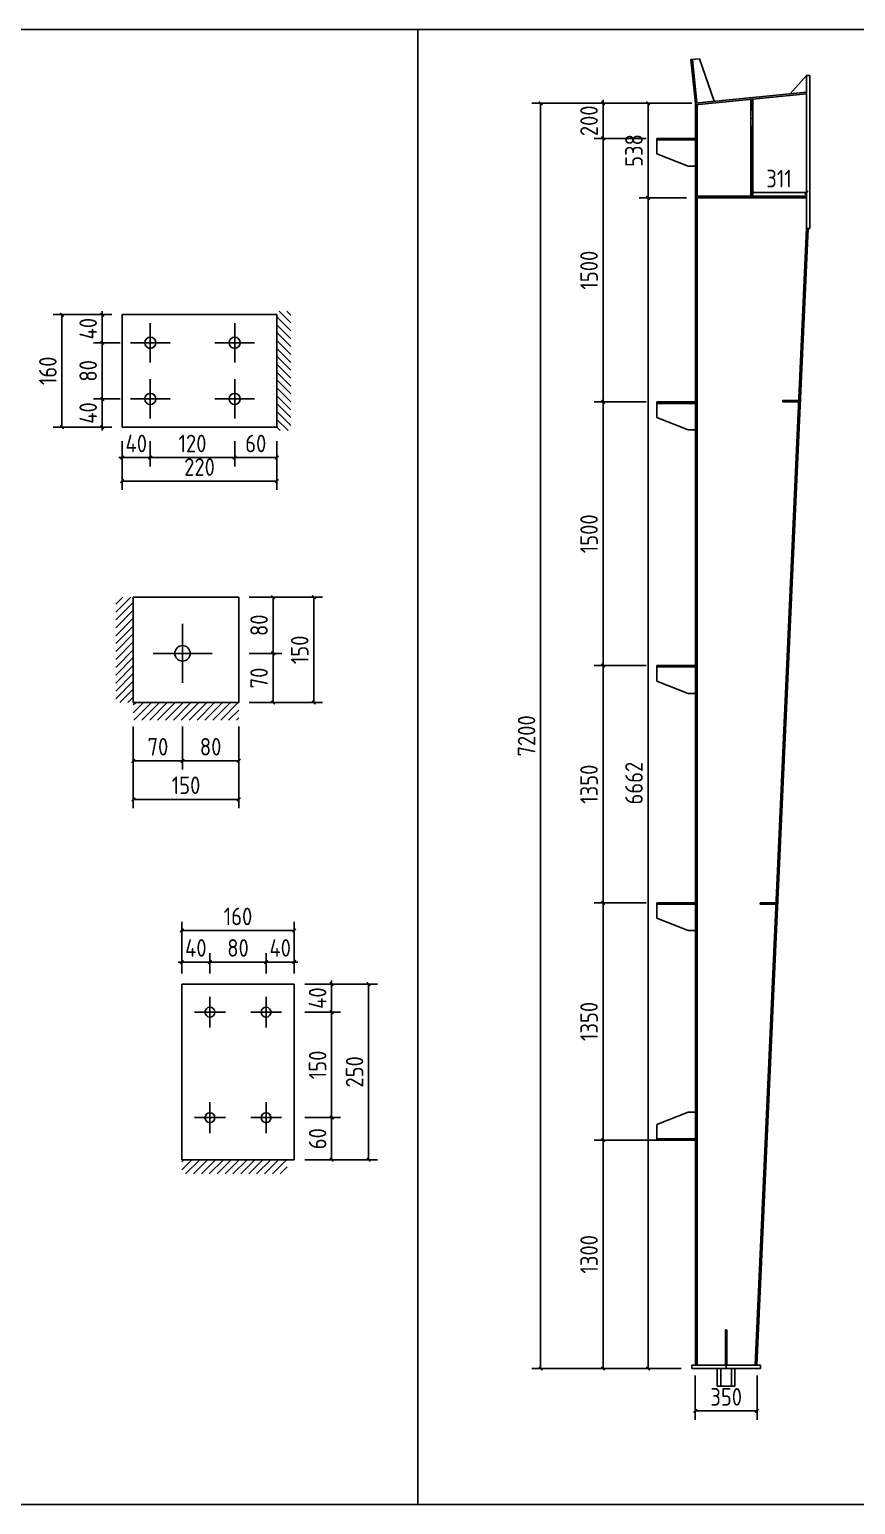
# Model space of a CAD drawing. Extents: x 810015 to 1451442, y -271755 to 145013.
# Drawn here: x 930453 to 953957, y 21887 to 63852 of the extents above; entities that cross this region are included whole.
import ezdxf

# ---------------------------------------------------------------- set-up
doc = ezdxf.new("R2010")
doc.units = 0
doc.header["$LTSCALE"] = 1000
doc.header["$MEASUREMENT"] = 0
doc.linetypes.add('DOTE', pattern=[2.42, 2, -0.2, 0.02, -0.2])
doc.styles.get("Standard").update_dxf_attribs({"font": 'gbenor.shx', "bigfont": 'gbcbig.shx'})
doc.dimstyles.get("Standard").update_dxf_attribs({"dimscale": 100, "dimtxt": 2.5, "dimasz": 1, "dimexe": 2.5, "dimexo": 3, "dimgap": 1.5, "dimtad": 1, "dimdec": 0, "dimzin": 0, "dimdsep": 46, "dimtxsty": 'Standard', "dimblk": 'ARCHTICK', "dimcen": 0.09, "dimadec": 0, "dimazin": 0, "dimtfac": 1, "dimtdec": 0, "dimtix": 1, "dimtmove": 2, "dimatfit": 3, "dimfxl": 1, "dimtolj": 1, "dimtzin": 0, "dimarcsym": 0})

# ---------------------------------------------------------------- blocks, each defined once
blk = doc.blocks.new('_ArchTick')
at = {"color": 0, "linetype": 'ByBlock', "const_width": 0.4}
blk.add_lwpolyline([(-0.5, -0.5), (0.5, 0.5)], dxfattribs=at)
blk = doc.blocks.new('*D300')
at = {"color": 0, "lineweight": -2}
for p, q in [((933407, 44026), (933407, 42794)), ((934807, 44026), (934807, 42794)), ((933407, 43044), (934807, 43044))]:
    blk.add_line(p, q, dxfattribs=at)
at = {"layer": 'Defpoints', "color": 0}
for p in [(933407, 44326), (934807, 44326), (934807, 43044)]:
    blk.add_point(p, dxfattribs=at)
at = {"color": 0, "lineweight": -2, "xscale": 100, "yscale": 100, "zscale": 100, "rotation": 180}
blk.add_blockref('_ArchTick', (933407, 43044), dxfattribs=at)
at = {"color": 0, "lineweight": -2, "xscale": 100, "yscale": 100, "zscale": 100}
blk.add_blockref('_ArchTick', (934807, 43044), dxfattribs=at)
at = {"color": 0, "insert": (934107, 43444), "char_height": 500, "attachment_point": 5}
blk.add_mtext('\\A1;70', dxfattribs=at)
blk = doc.blocks.new('*D301')
at = {"color": 0, "lineweight": -2}
for p, q in [((934807, 44026), (934807, 42794)), ((936407, 44026), (936407, 42794)), ((934807, 43044), (936407, 43044))]:
    blk.add_line(p, q, dxfattribs=at)
at = {"layer": 'Defpoints', "color": 0}
for p in [(934807, 44326), (936407, 44326), (936407, 43044)]:
    blk.add_point(p, dxfattribs=at)
at = {"color": 0, "lineweight": -2, "xscale": 100, "yscale": 100, "zscale": 100, "rotation": 180}
blk.add_blockref('_ArchTick', (934807, 43044), dxfattribs=at)
at = {"color": 0, "lineweight": -2, "xscale": 100, "yscale": 100, "zscale": 100}
blk.add_blockref('_ArchTick', (936407, 43044), dxfattribs=at)
at = {"color": 0, "insert": (935607, 43444), "char_height": 500, "attachment_point": 5}
blk.add_mtext('\\A1;80', dxfattribs=at)
blk = doc.blocks.new('*D302')
at = {"color": 0, "lineweight": -2}
for p, q in [((936707, 46102), (937635, 46102)), ((937385, 44702), (937385, 46102)), ((936707, 44702), (937635, 44702))]:
    blk.add_line(p, q, dxfattribs=at)
at = {"layer": 'Defpoints', "color": 0}
for p in [(936407, 46102), (937385, 46102), (936407, 44702)]:
    blk.add_point(p, dxfattribs=at)
at = {"color": 0, "lineweight": -2, "xscale": 100, "yscale": 100, "zscale": 100}
for p, rotation in [((937385, 46102), 90), ((937385, 44702), 270)]:
    blk.add_blockref('_ArchTick', p, dxfattribs=dict(at, rotation=rotation))
at = {"color": 0, "insert": (936985, 45402), "char_height": 500, "attachment_point": 5, "rotation": 90}
blk.add_mtext('\\A1;70', dxfattribs=at)
blk = doc.blocks.new('*D1035')
at = {"color": 0, "lineweight": -2}
for p, q in [((936707, 47702), (937635, 47702)), ((937385, 46102), (937385, 47702)), ((936707, 46102), (937635, 46102))]:
    blk.add_line(p, q, dxfattribs=at)
at = {"layer": 'Defpoints', "color": 0}
for p in [(936407, 47702), (937385, 47702), (936407, 46102)]:
    blk.add_point(p, dxfattribs=at)
at = {"color": 0, "lineweight": -2, "xscale": 100, "yscale": 100, "zscale": 100}
for p, rotation in [((937385, 47702), 90), ((937385, 46102), 270)]:
    blk.add_blockref('_ArchTick', p, dxfattribs=dict(at, rotation=rotation))
at = {"color": 0, "insert": (936985, 46902), "char_height": 500, "attachment_point": 5, "rotation": 90}
blk.add_mtext('\\A1;80', dxfattribs=at)
blk = doc.blocks.new('*D303')
at = {"color": 0, "lineweight": -2}
for p, q in [((933407, 44026), (933407, 41698)), ((936407, 44026), (936407, 41698)), ((933407, 41948), (936407, 41948))]:
    blk.add_line(p, q, dxfattribs=at)
at = {"layer": 'Defpoints', "color": 0}
for p in [(933407, 44326), (936407, 44326), (936407, 41948)]:
    blk.add_point(p, dxfattribs=at)
at = {"color": 0, "lineweight": -2, "xscale": 100, "yscale": 100, "zscale": 100, "rotation": 180}
blk.add_blockref('_ArchTick', (933407, 41948), dxfattribs=at)
at = {"color": 0, "lineweight": -2, "xscale": 100, "yscale": 100, "zscale": 100}
blk.add_blockref('_ArchTick', (936407, 41948), dxfattribs=at)
at = {"color": 0, "insert": (934907, 42348), "char_height": 500, "attachment_point": 5}
blk.add_mtext('\\A1;150', dxfattribs=at)
blk = doc.blocks.new('*D304')
at = {"color": 0, "lineweight": -2}
for p, q in [((936707, 47702), (938793, 47702)), ((938543, 44702), (938543, 47702)), ((936707, 44702), (938793, 44702))]:
    blk.add_line(p, q, dxfattribs=at)
at = {"layer": 'Defpoints', "color": 0}
for p in [(936407, 47702), (938543, 47702), (936407, 44702)]:
    blk.add_point(p, dxfattribs=at)
at = {"color": 0, "lineweight": -2, "xscale": 100, "yscale": 100, "zscale": 100}
for p, rotation in [((938543, 47702), 90), ((938543, 44702), 270)]:
    blk.add_blockref('_ArchTick', p, dxfattribs=dict(at, rotation=rotation))
at = {"color": 0, "insert": (938143, 46202), "char_height": 500, "attachment_point": 5, "rotation": 90}
blk.add_mtext('\\A1;150', dxfattribs=at)
blk = doc.blocks.new('*D1042')
at = {"color": 0, "lineweight": -2}
for p, q in [((949399, 25554), (949399, 24298)), ((951154, 25554), (951154, 24298)), ((949399, 24548), (951154, 24548))]:
    blk.add_line(p, q, dxfattribs=at)
at = {"layer": 'Defpoints', "color": 0}
for p in [(949399, 25854), (951154, 25854), (951154, 24548)]:
    blk.add_point(p, dxfattribs=at)
at = {"color": 0, "lineweight": -2, "xscale": 100, "yscale": 100, "zscale": 100, "rotation": 180}
blk.add_blockref('_ArchTick', (949399, 24548), dxfattribs=at)
at = {"color": 0, "lineweight": -2, "xscale": 100, "yscale": 100, "zscale": 100}
blk.add_blockref('_ArchTick', (951154, 24548), dxfattribs=at)
at = {"color": 0, "insert": (950277, 24948), "char_height": 500, "attachment_point": 5}
blk.add_mtext('\\A1;350', dxfattribs=at)
blk = doc.blocks.new('*D1043')
at = {"color": 0, "lineweight": -2}
for p, q in [((948569, 61754), (944747, 61754)), ((944997, 25754), (944997, 61754)), ((948999, 25754), (944747, 25754))]:
    blk.add_line(p, q, dxfattribs=at)
at = {"layer": 'Defpoints', "color": 0}
for p in [(944997, 61754), (948869, 61754), (949299, 25754)]:
    blk.add_point(p, dxfattribs=at)
at = {"color": 0, "lineweight": -2, "xscale": 100, "yscale": 100, "zscale": 100}
for p, rotation in [((944997, 61754), 90), ((944997, 25754), 270)]:
    blk.add_blockref('_ArchTick', p, dxfattribs=dict(at, rotation=rotation))
at = {"color": 0, "insert": (944597, 43754), "char_height": 500, "attachment_point": 5, "rotation": 90}
blk.add_mtext('\\A1;7200', dxfattribs=at)
blk = doc.blocks.new('*D1044')
at = {"color": 0, "lineweight": -2}
for p, q in [((948975, 32254), (946525, 32254)), ((946775, 25754), (946775, 32254)), ((948999, 25754), (946525, 25754))]:
    blk.add_line(p, q, dxfattribs=at)
at = {"layer": 'Defpoints', "color": 0}
for p in [(946775, 32254), (949275, 32254), (949299, 25754)]:
    blk.add_point(p, dxfattribs=at)
at = {"color": 0, "lineweight": -2, "xscale": 100, "yscale": 100, "zscale": 100}
for p, rotation in [((946775, 32254), 90), ((946775, 25754), 270)]:
    blk.add_blockref('_ArchTick', p, dxfattribs=dict(at, rotation=rotation))
at = {"color": 0, "insert": (946375, 29004), "char_height": 500, "attachment_point": 5, "rotation": 90}
blk.add_mtext('\\A1;1300', dxfattribs=at)
blk = doc.blocks.new('*D1045')
at = {"color": 0, "lineweight": -2}
for p, q in [((947999, 39004), (946525, 39004)), ((946775, 32254), (946775, 39004)), ((948975, 32254), (946525, 32254))]:
    blk.add_line(p, q, dxfattribs=at)
at = {"layer": 'Defpoints', "color": 0}
for p in [(946775, 39004), (948299, 39004), (949275, 32254)]:
    blk.add_point(p, dxfattribs=at)
at = {"color": 0, "lineweight": -2, "xscale": 100, "yscale": 100, "zscale": 100}
for p, rotation in [((946775, 39004), 90), ((946775, 32254), 270)]:
    blk.add_blockref('_ArchTick', p, dxfattribs=dict(at, rotation=rotation))
at = {"color": 0, "insert": (946375, 35629), "char_height": 500, "attachment_point": 5, "rotation": 90}
blk.add_mtext('\\A1;1350', dxfattribs=at)
blk = doc.blocks.new('*D1046')
at = {"color": 0, "lineweight": -2}
for p, q in [((947999, 45754), (946525, 45754)), ((946775, 39004), (946775, 45754)), ((947999, 39004), (946525, 39004))]:
    blk.add_line(p, q, dxfattribs=at)
at = {"layer": 'Defpoints', "color": 0}
for p in [(946775, 45754), (948299, 45754), (948299, 39004)]:
    blk.add_point(p, dxfattribs=at)
at = {"color": 0, "lineweight": -2, "xscale": 100, "yscale": 100, "zscale": 100}
for p, rotation in [((946775, 45754), 90), ((946775, 39004), 270)]:
    blk.add_blockref('_ArchTick', p, dxfattribs=dict(at, rotation=rotation))
at = {"color": 0, "insert": (946375, 42379), "char_height": 500, "attachment_point": 5, "rotation": 90}
blk.add_mtext('\\A1;1350', dxfattribs=at)
blk = doc.blocks.new('*D1047')
at = {"color": 0, "lineweight": -2}
for p, q in [((947999, 53254), (946525, 53254)), ((946775, 45754), (946775, 53254)), ((947999, 45754), (946525, 45754))]:
    blk.add_line(p, q, dxfattribs=at)
at = {"layer": 'Defpoints', "color": 0}
for p in [(946775, 53254), (948299, 53254), (948299, 45754)]:
    blk.add_point(p, dxfattribs=at)
at = {"color": 0, "lineweight": -2, "xscale": 100, "yscale": 100, "zscale": 100}
for p, rotation in [((946775, 53254), 90), ((946775, 45754), 270)]:
    blk.add_blockref('_ArchTick', p, dxfattribs=dict(at, rotation=rotation))
at = {"color": 0, "insert": (946375, 49504), "char_height": 500, "attachment_point": 5, "rotation": 90}
blk.add_mtext('\\A1;1500', dxfattribs=at)
blk = doc.blocks.new('*D1048')
at = {"color": 0, "lineweight": -2}
for p, q in [((947999, 60754), (946525, 60754)), ((946775, 53254), (946775, 60754)), ((947999, 53254), (946525, 53254))]:
    blk.add_line(p, q, dxfattribs=at)
at = {"layer": 'Defpoints', "color": 0}
for p in [(946775, 60754), (948299, 60754), (948299, 53254)]:
    blk.add_point(p, dxfattribs=at)
at = {"color": 0, "lineweight": -2, "xscale": 100, "yscale": 100, "zscale": 100}
for p, rotation in [((946775, 60754), 90), ((946775, 53254), 270)]:
    blk.add_blockref('_ArchTick', p, dxfattribs=dict(at, rotation=rotation))
at = {"color": 0, "insert": (946375, 57004), "char_height": 500, "attachment_point": 5, "rotation": 90}
blk.add_mtext('\\A1;1500', dxfattribs=at)
blk = doc.blocks.new('*D1049')
at = {"color": 0, "lineweight": -2}
for p, q in [((948480, 61754), (946525, 61754)), ((946775, 61754), (946775, 61854)), ((946775, 60754), (946775, 61754)), ((947999, 60754), (946525, 60754)), ((946775, 60754), (946775, 60654))]:
    blk.add_line(p, q, dxfattribs=at)
at = {"layer": 'Defpoints', "color": 0}
for p in [(946775, 61754), (948780, 61754), (948299, 60754)]:
    blk.add_point(p, dxfattribs=at)
at = {"color": 0, "lineweight": -2, "xscale": 100, "yscale": 100, "zscale": 100}
for p, rotation in [((946775, 61754), 270), ((946775, 60754), 90)]:
    blk.add_blockref('_ArchTick', p, dxfattribs=dict(at, rotation=rotation))
at = {"color": 0, "insert": (946375, 61254), "char_height": 500, "attachment_point": 5, "rotation": 90}
blk.add_mtext('\\A1;200', dxfattribs=at)
blk = doc.blocks.new('*D1050')
at = {"color": 0, "lineweight": -2}
for p, q in [((949099, 61754), (947803, 61754)), ((948053, 61754), (948053, 59063)), ((949149, 59063), (947803, 59063))]:
    blk.add_line(p, q, dxfattribs=at)
at = {"layer": 'Defpoints', "color": 0}
for p in [(949399, 61754), (948053, 59063), (949449, 59063)]:
    blk.add_point(p, dxfattribs=at)
at = {"color": 0, "lineweight": -2, "xscale": 100, "yscale": 100, "zscale": 100}
for p, rotation in [((948053, 61754), 90), ((948053, 59063), 270)]:
    blk.add_blockref('_ArchTick', p, dxfattribs=dict(at, rotation=rotation))
at = {"color": 0, "insert": (947653, 60409), "char_height": 500, "attachment_point": 5, "rotation": 90}
blk.add_mtext('\\A1;538', dxfattribs=at)
blk = doc.blocks.new('*D1051')
at = {"color": 0, "lineweight": -2}
for p, q in [((949149, 59063), (947803, 59063)), ((948053, 59063), (948053, 25754)), ((948999, 25754), (947803, 25754))]:
    blk.add_line(p, q, dxfattribs=at)
at = {"layer": 'Defpoints', "color": 0}
for p in [(949449, 59063), (948053, 25754), (949299, 25754)]:
    blk.add_point(p, dxfattribs=at)
at = {"color": 0, "lineweight": -2, "xscale": 100, "yscale": 100, "zscale": 100}
for p, rotation in [((948053, 59063), 90), ((948053, 25754), 270)]:
    blk.add_blockref('_ArchTick', p, dxfattribs=dict(at, rotation=rotation))
at = {"color": 0, "insert": (947653, 42409), "char_height": 500, "attachment_point": 5, "rotation": 90}
blk.add_mtext('\\A1;6662', dxfattribs=at)
blk = doc.blocks.new('*D1085')
at = {"color": 0, "lineweight": -2}
for p, q in [((951005, 59469), (951005, 59460)), ((951005, 59210), (952560, 59210)), ((952560, 59469), (952560, 59460))]:
    blk.add_line(p, q, dxfattribs=at)
at = {"layer": 'Defpoints', "color": 0}
for p in [(952560, 59210), (951005, 59169), (952560, 59169)]:
    blk.add_point(p, dxfattribs=at)
at = {"color": 0, "lineweight": -2, "xscale": 100, "yscale": 100, "zscale": 100, "rotation": 180}
blk.add_blockref('_ArchTick', (951005, 59210), dxfattribs=at)
at = {"color": 0, "lineweight": -2, "xscale": 100, "yscale": 100, "zscale": 100}
blk.add_blockref('_ArchTick', (952560, 59210), dxfattribs=at)
at = {"color": 0, "insert": (951782, 59610), "char_height": 500, "attachment_point": 5}
blk.add_mtext('\\A1;311', dxfattribs=at)
blk = doc.blocks.new('*D320')
at = {"color": 0, "lineweight": -2}
for p, q in [((933091, 52140), (933091, 51423)), ((933891, 52140), (933891, 51423)), ((933091, 51673), (932991, 51673)), ((933091, 51673), (933891, 51673)), ((933891, 51673), (933991, 51673))]:
    blk.add_line(p, q, dxfattribs=at)
at = {"layer": 'Defpoints', "color": 0}
for p in [(933091, 52440), (933891, 52440), (933891, 51673)]:
    blk.add_point(p, dxfattribs=at)
at = {"color": 0, "lineweight": -2, "xscale": 100, "yscale": 100, "zscale": 100}
blk.add_blockref('_ArchTick', (933091, 51673), dxfattribs=at)
at = {"color": 0, "lineweight": -2, "xscale": 100, "yscale": 100, "zscale": 100, "rotation": 180}
blk.add_blockref('_ArchTick', (933891, 51673), dxfattribs=at)
at = {"color": 0, "insert": (933491, 52073), "char_height": 500, "attachment_point": 5}
blk.add_mtext('\\A1;40', dxfattribs=at)
blk = doc.blocks.new('*D321')
at = {"color": 0, "lineweight": -2}
for p, q in [((933891, 52140), (933891, 51423)), ((936291, 52140), (936291, 51423)), ((933891, 51673), (936291, 51673))]:
    blk.add_line(p, q, dxfattribs=at)
at = {"layer": 'Defpoints', "color": 0}
for p in [(933891, 52440), (936291, 52440), (936291, 51673)]:
    blk.add_point(p, dxfattribs=at)
at = {"color": 0, "lineweight": -2, "xscale": 100, "yscale": 100, "zscale": 100, "rotation": 180}
blk.add_blockref('_ArchTick', (933891, 51673), dxfattribs=at)
at = {"color": 0, "lineweight": -2, "xscale": 100, "yscale": 100, "zscale": 100}
blk.add_blockref('_ArchTick', (936291, 51673), dxfattribs=at)
at = {"color": 0, "insert": (935091, 52073), "char_height": 500, "attachment_point": 5}
blk.add_mtext('\\A1;120', dxfattribs=at)
blk = doc.blocks.new('*D322')
at = {"color": 0, "lineweight": -2}
for p, q in [((936291, 52140), (936291, 51423)), ((937491, 52140), (937491, 51423)), ((936291, 51673), (937491, 51673))]:
    blk.add_line(p, q, dxfattribs=at)
at = {"layer": 'Defpoints', "color": 0}
for p in [(936291, 52440), (937491, 52440), (937491, 51673)]:
    blk.add_point(p, dxfattribs=at)
at = {"color": 0, "lineweight": -2, "xscale": 100, "yscale": 100, "zscale": 100, "rotation": 180}
blk.add_blockref('_ArchTick', (936291, 51673), dxfattribs=at)
at = {"color": 0, "lineweight": -2, "xscale": 100, "yscale": 100, "zscale": 100}
blk.add_blockref('_ArchTick', (937491, 51673), dxfattribs=at)
at = {"color": 0, "insert": (936891, 52073), "char_height": 500, "attachment_point": 5}
blk.add_mtext('\\A1;60', dxfattribs=at)
blk = doc.blocks.new('*D323')
at = {"color": 0, "lineweight": -2}
for p, q in [((933091, 52140), (933091, 50753)), ((937491, 52140), (937491, 50753)), ((933091, 51003), (937491, 51003))]:
    blk.add_line(p, q, dxfattribs=at)
at = {"layer": 'Defpoints', "color": 0}
for p in [(933091, 52440), (937491, 52440), (937491, 51003)]:
    blk.add_point(p, dxfattribs=at)
at = {"color": 0, "lineweight": -2, "xscale": 100, "yscale": 100, "zscale": 100, "rotation": 180}
blk.add_blockref('_ArchTick', (933091, 51003), dxfattribs=at)
at = {"color": 0, "lineweight": -2, "xscale": 100, "yscale": 100, "zscale": 100}
blk.add_blockref('_ArchTick', (937491, 51003), dxfattribs=at)
at = {"color": 0, "insert": (935291, 51403), "char_height": 500, "attachment_point": 5}
blk.add_mtext('\\A1;220', dxfattribs=at)
blk = doc.blocks.new('*D1093')
at = {"color": 0, "lineweight": -2}
for p, q in [((933031, 53340), (932273, 53340)), ((932523, 53340), (932523, 53440)), ((932523, 52540), (932523, 53340)), ((932791, 52540), (932273, 52540)), ((932523, 52540), (932523, 52440))]:
    blk.add_line(p, q, dxfattribs=at)
at = {"layer": 'Defpoints', "color": 0}
for p in [(932523, 53340), (933331, 53340), (933091, 52540)]:
    blk.add_point(p, dxfattribs=at)
at = {"color": 0, "lineweight": -2, "xscale": 100, "yscale": 100, "zscale": 100}
for p, rotation in [((932523, 53340), 270), ((932523, 52540), 90)]:
    blk.add_blockref('_ArchTick', p, dxfattribs=dict(at, rotation=rotation))
at = {"color": 0, "insert": (932123, 52940), "char_height": 500, "attachment_point": 5, "rotation": 90}
blk.add_mtext('\\A1;40', dxfattribs=at)
blk = doc.blocks.new('*D1094')
at = {"color": 0, "lineweight": -2}
for p, q in [((933031, 54940), (932273, 54940)), ((932523, 53340), (932523, 54940)), ((933031, 53340), (932273, 53340))]:
    blk.add_line(p, q, dxfattribs=at)
at = {"layer": 'Defpoints', "color": 0}
for p in [(932523, 54940), (933331, 54940), (933331, 53340)]:
    blk.add_point(p, dxfattribs=at)
at = {"color": 0, "lineweight": -2, "xscale": 100, "yscale": 100, "zscale": 100}
for p, rotation in [((932523, 54940), 90), ((932523, 53340), 270)]:
    blk.add_blockref('_ArchTick', p, dxfattribs=dict(at, rotation=rotation))
at = {"color": 0, "insert": (932123, 54140), "char_height": 500, "attachment_point": 5, "rotation": 90}
blk.add_mtext('\\A1;80', dxfattribs=at)
blk = doc.blocks.new('*D1095')
at = {"color": 0, "lineweight": -2}
for p, q in [((932523, 55740), (932523, 55840)), ((932791, 55740), (932273, 55740)), ((932523, 54940), (932523, 55740)), ((933031, 54940), (932273, 54940)), ((932523, 54940), (932523, 54840))]:
    blk.add_line(p, q, dxfattribs=at)
at = {"layer": 'Defpoints', "color": 0}
for p in [(932523, 55740), (933091, 55740), (933331, 54940)]:
    blk.add_point(p, dxfattribs=at)
at = {"color": 0, "lineweight": -2, "xscale": 100, "yscale": 100, "zscale": 100}
for p, rotation in [((932523, 55740), 270), ((932523, 54940), 90)]:
    blk.add_blockref('_ArchTick', p, dxfattribs=dict(at, rotation=rotation))
at = {"color": 0, "insert": (932123, 55340), "char_height": 500, "attachment_point": 5, "rotation": 90}
blk.add_mtext('\\A1;40', dxfattribs=at)
blk = doc.blocks.new('*D324')
at = {"color": 0, "lineweight": -2}
for p, q in [((932791, 55740), (931125, 55740)), ((931375, 52540), (931375, 55740)), ((932791, 52540), (931125, 52540))]:
    blk.add_line(p, q, dxfattribs=at)
at = {"layer": 'Defpoints', "color": 0}
for p in [(931375, 55740), (933091, 55740), (933091, 52540)]:
    blk.add_point(p, dxfattribs=at)
at = {"color": 0, "lineweight": -2, "xscale": 100, "yscale": 100, "zscale": 100}
for p, rotation in [((931375, 55740), 90), ((931375, 52540), 270)]:
    blk.add_blockref('_ArchTick', p, dxfattribs=dict(at, rotation=rotation))
at = {"color": 0, "insert": (930975, 54140), "char_height": 500, "attachment_point": 5, "rotation": 90}
blk.add_mtext('\\A1;160', dxfattribs=at)
blk = doc.blocks.new('*D1102')
at = {"color": 0, "lineweight": -2}
for p, q in [((938286, 32894), (939301, 32894)), ((939051, 31694), (939051, 32894)), ((938286, 31694), (939301, 31694))]:
    blk.add_line(p, q, dxfattribs=at)
at = {"layer": 'Defpoints', "color": 0}
for p in [(937986, 32894), (939051, 32894), (937986, 31694)]:
    blk.add_point(p, dxfattribs=at)
at = {"color": 0, "lineweight": -2, "xscale": 100, "yscale": 100, "zscale": 100}
for p, rotation in [((939051, 32894), 90), ((939051, 31694), 270)]:
    blk.add_blockref('_ArchTick', p, dxfattribs=dict(at, rotation=rotation))
at = {"color": 0, "insert": (938651, 32294), "char_height": 500, "attachment_point": 5, "rotation": 90}
blk.add_mtext('\\A1;60', dxfattribs=at)
blk = doc.blocks.new('*D335')
at = {"color": 0, "lineweight": -2}
for p, q in [((938286, 35894), (939301, 35894)), ((939051, 32894), (939051, 35894)), ((938286, 32894), (939301, 32894))]:
    blk.add_line(p, q, dxfattribs=at)
at = {"layer": 'Defpoints', "color": 0}
for p in [(937986, 35894), (939051, 35894), (937986, 32894)]:
    blk.add_point(p, dxfattribs=at)
at = {"color": 0, "lineweight": -2, "xscale": 100, "yscale": 100, "zscale": 100}
for p, rotation in [((939051, 35894), 90), ((939051, 32894), 270)]:
    blk.add_blockref('_ArchTick', p, dxfattribs=dict(at, rotation=rotation))
at = {"color": 0, "insert": (938651, 34394), "char_height": 500, "attachment_point": 5, "rotation": 90}
blk.add_mtext('\\A1;150', dxfattribs=at)
blk = doc.blocks.new('*D1103')
at = {"color": 0, "lineweight": -2}
for p, q in [((938286, 36694), (939301, 36694)), ((939051, 36694), (939051, 36794)), ((939051, 35894), (939051, 36694)), ((938286, 35894), (939301, 35894)), ((939051, 35894), (939051, 35794))]:
    blk.add_line(p, q, dxfattribs=at)
at = {"layer": 'Defpoints', "color": 0}
for p in [(937986, 36694), (939051, 36694), (937986, 35894)]:
    blk.add_point(p, dxfattribs=at)
at = {"color": 0, "lineweight": -2, "xscale": 100, "yscale": 100, "zscale": 100}
for p, rotation in [((939051, 36694), 270), ((939051, 35894), 90)]:
    blk.add_blockref('_ArchTick', p, dxfattribs=dict(at, rotation=rotation))
at = {"color": 0, "insert": (938651, 36294), "char_height": 500, "attachment_point": 5, "rotation": 90}
blk.add_mtext('\\A1;40', dxfattribs=at)
blk = doc.blocks.new('*D336')
at = {"color": 0, "lineweight": -2}
for p, q in [((937186, 36994), (937186, 37571)), ((937986, 36994), (937986, 37571)), ((937186, 37321), (937086, 37321)), ((937986, 37321), (937186, 37321)), ((937986, 37321), (938086, 37321))]:
    blk.add_line(p, q, dxfattribs=at)
at = {"layer": 'Defpoints', "color": 0}
for p in [(937186, 37321), (937186, 36694), (937986, 36694)]:
    blk.add_point(p, dxfattribs=at)
at = {"color": 0, "lineweight": -2, "xscale": 100, "yscale": 100, "zscale": 100}
blk.add_blockref('_ArchTick', (937186, 37321), dxfattribs=at)
at = {"color": 0, "lineweight": -2, "xscale": 100, "yscale": 100, "zscale": 100, "rotation": 180}
blk.add_blockref('_ArchTick', (937986, 37321), dxfattribs=at)
at = {"color": 0, "insert": (937586, 37721), "char_height": 500, "attachment_point": 5}
blk.add_mtext('\\A1;40', dxfattribs=at)
blk = doc.blocks.new('*D337')
at = {"color": 0, "lineweight": -2}
for p, q in [((935586, 36994), (935586, 37571)), ((937186, 36994), (937186, 37571)), ((937186, 37321), (935586, 37321))]:
    blk.add_line(p, q, dxfattribs=at)
at = {"layer": 'Defpoints', "color": 0}
for p in [(935586, 37321), (935586, 36694), (937186, 36694)]:
    blk.add_point(p, dxfattribs=at)
at = {"color": 0, "lineweight": -2, "xscale": 100, "yscale": 100, "zscale": 100, "rotation": 180}
blk.add_blockref('_ArchTick', (935586, 37321), dxfattribs=at)
at = {"color": 0, "lineweight": -2, "xscale": 100, "yscale": 100, "zscale": 100}
blk.add_blockref('_ArchTick', (937186, 37321), dxfattribs=at)
at = {"color": 0, "insert": (936386, 37721), "char_height": 500, "attachment_point": 5}
blk.add_mtext('\\A1;80', dxfattribs=at)
blk = doc.blocks.new('*D1104')
at = {"color": 0, "lineweight": -2}
for p, q in [((934786, 36994), (934786, 37571)), ((935586, 36994), (935586, 37571)), ((934786, 37321), (934686, 37321)), ((935586, 37321), (934786, 37321)), ((935586, 37321), (935686, 37321))]:
    blk.add_line(p, q, dxfattribs=at)
at = {"layer": 'Defpoints', "color": 0}
for p in [(934786, 37321), (934786, 36694), (935586, 36694)]:
    blk.add_point(p, dxfattribs=at)
at = {"color": 0, "lineweight": -2, "xscale": 100, "yscale": 100, "zscale": 100}
blk.add_blockref('_ArchTick', (934786, 37321), dxfattribs=at)
at = {"color": 0, "lineweight": -2, "xscale": 100, "yscale": 100, "zscale": 100, "rotation": 180}
blk.add_blockref('_ArchTick', (935586, 37321), dxfattribs=at)
at = {"color": 0, "insert": (935186, 37721), "char_height": 500, "attachment_point": 5}
blk.add_mtext('\\A1;40', dxfattribs=at)
blk = doc.blocks.new('*D338')
at = {"color": 0, "lineweight": -2}
for p, q in [((938286, 36694), (940353, 36694)), ((940103, 31694), (940103, 36694)), ((938286, 31694), (940353, 31694))]:
    blk.add_line(p, q, dxfattribs=at)
at = {"layer": 'Defpoints', "color": 0}
for p in [(937986, 36694), (940103, 36694), (937986, 31694)]:
    blk.add_point(p, dxfattribs=at)
at = {"color": 0, "lineweight": -2, "xscale": 100, "yscale": 100, "zscale": 100}
for p, rotation in [((940103, 36694), 90), ((940103, 31694), 270)]:
    blk.add_blockref('_ArchTick', p, dxfattribs=dict(at, rotation=rotation))
at = {"color": 0, "insert": (939703, 34194), "char_height": 500, "attachment_point": 5, "rotation": 90}
blk.add_mtext('\\A1;250', dxfattribs=at)
blk = doc.blocks.new('*D339')
at = {"color": 0, "lineweight": -2}
for p, q in [((934786, 36994), (934786, 38468)), ((937986, 38218), (934786, 38218)), ((937986, 36994), (937986, 38468))]:
    blk.add_line(p, q, dxfattribs=at)
at = {"layer": 'Defpoints', "color": 0}
for p in [(934786, 38218), (934786, 36694), (937986, 36694)]:
    blk.add_point(p, dxfattribs=at)
at = {"color": 0, "lineweight": -2, "xscale": 100, "yscale": 100, "zscale": 100, "rotation": 180}
blk.add_blockref('_ArchTick', (934786, 38218), dxfattribs=at)
at = {"color": 0, "lineweight": -2, "xscale": 100, "yscale": 100, "zscale": 100}
blk.add_blockref('_ArchTick', (937986, 38218), dxfattribs=at)
at = {"color": 0, "insert": (936386, 38618), "char_height": 500, "attachment_point": 5}
blk.add_mtext('\\A1;160', dxfattribs=at)

msp = doc.modelspace()

# ---------------------------------------------------------------- hatches: boundary and pattern name
h = msp.add_hatch()
h.set_pattern_fill('ANSI31', color=256, scale=100, style=0)
h.set_pattern_definition([(135, (3507763.59, -1102224.8), (112.2532015, 112.2532015), [])])
h.paths.add_polyline_path([(937891, 52439.9), (937491, 52439.9), (937491, 55839.9), (937891, 55839.9)])
h = msp.add_hatch()
h.set_pattern_fill('ANSI31', color=256, scale=100, style=0)
h.set_pattern_definition([(45, (799805.28, -6125.85), (-112.2532, 112.2532), [])])
h.paths.add_polyline_path([(933407.1, 47702.3), (932907.1, 47702.3), (932907.1, 44702.3), (933407.1, 44702.3)])
h.paths.add_polyline_path([(936407.1, 44702.3), (933407.1, 44702.3), (933407.1, 44202.3), (936407.1, 44202.3)])
h = msp.add_hatch()
h.set_pattern_fill('ANSI31', color=2, scale=100, style=0)
h.set_pattern_definition([(45, (-1211253.67, 1946914.38), (-112.2532015, 112.2532015), [])])
h.paths.add_polyline_path([(937786.3, 31694.4), (934786.3, 31694.4), (934786.3, 31294.4), (937786.3, 31294.4)])

# ---------------------------------------------------------------- linework, layer by layer
at = {"color": 2}
for p, q in [((949513.9, 63020.9), (949275.1, 62997)), ((949275.1, 62997), (949399.4, 61754.5)), ((949314.9, 63001), (949439.2, 61758.5)), ((949936.7, 61808.2), (949513.9, 63020.9)), ((952093.7, 62023.9), (952559.9, 62539)), ((952559.9, 58189), (952559.9, 62539)), ((952559.9, 62539), (952659.9, 62539)), ((952659.9, 62539), (952659.9, 58189)), ((952559.9, 62070.5), (949399.4, 61754.5)), ((952559.9, 62020.3), (949399.4, 61704.2)), ((949399.4, 61754.5), (949936.7, 61808.2)), ((949399.4, 61754.5), (949399.4, 61704.2)), ((950974.6, 59113.5), (950974.6, 61864.8)), ((951034.6, 59113.5), (951034.6, 61864.8)), ((952659.9, 59064.1), (952659.9, 62079)), ((949399.4, 60754.5), (948299.4, 60754.5)), ((948299.4, 60754.5), (948299.4, 60714.5)), ((948299.4, 60714.5), (949399.4, 60714.5)), ((948299.4, 60714.5), (948299.4, 60314.5)), ((949399.4, 60714.5), (949399.4, 59964.5)), ((948299.4, 60314.5), (949199.4, 59964.5)), ((949399.4, 59964.5), (949199.4, 59964.5)), ((952559.9, 59113.5), (949449.4, 59113.5)), ((952559.9, 59063.5), (949449.4, 59063.5)), ((952559.9, 59113.5), (951938.8, 59113.5)), ((952559.9, 59113.5), (952059.9, 59113.5)), ((952559.9, 59113), (952059.9, 59113)), ((952559.9, 59113), (952059.9, 59113)), ((952659.9, 58189), (952559.9, 58189)), ((937491, 55739.9), (933091, 55739.9)), ((933091, 55739.9), (933091, 52539.9)), ((937491, 52534.9), (937491, 55739.9)), ((949399.4, 53254.5), (948299.4, 53254.5)), ((948299.4, 53254.5), (948299.4, 53214.5)), ((948299.4, 53214.5), (949399.4, 53214.5)), ((948299.4, 53214.5), (948299.4, 52814.5)), ((949399.4, 53214.5), (949399.4, 52464.5)), ((951887.7, 53254.5), (951887.7, 53294.5)), ((951887.7, 53294.5), (952339.5, 53294.5)), ((952337.7, 53254.5), (951887.7, 53254.5)), ((933091, 52539.9), (937491, 52539.9)), ((948299.4, 52814.5), (949199.4, 52464.5)), ((949399.4, 52464.5), (949199.4, 52464.5)), ((933407.1, 47702.3), (933407.1, 44702.3)), ((936407.1, 47702.3), (933407.1, 47702.3)), ((936407.1, 44702.3), (936407.1, 47702.3)), ((949399.4, 45754.5), (948299.4, 45754.5)), ((948299.4, 45754.5), (948299.4, 45714.5)), ((948299.4, 45714.5), (949399.4, 45714.5)), ((948299.4, 45714.5), (948299.4, 45314.5)), ((949399.4, 45714.5), (949399.4, 44964.5)), ((948299.4, 45314.5), (949199.4, 44964.5)), ((949399.4, 44964.5), (949199.4, 44964.5)), ((933407.1, 44702.3), (936407.1, 44702.3)), ((949399.4, 39004.5), (948299.4, 39004.5)), ((948299.4, 39004.5), (948299.4, 38964.5)), ((948299.4, 38964.5), (949399.4, 38964.5)), ((948299.4, 38964.5), (948299.4, 38564.5)), ((949399.4, 38964.5), (949399.4, 38214.5)), ((951246, 39004.5), (951696, 39004.5)), ((951696, 39004.5), (951246, 39004.5)), ((951246, 39004.5), (951246, 38964.5)), ((951246, 38964.5), (951694.2, 38964.5)), ((948299.4, 38564.5), (949199.4, 38214.5)), ((949399.4, 38214.5), (949199.4, 38214.5)), ((937986.3, 36694.4), (934786.3, 36694.4)), ((934786.3, 36694.4), (934786.3, 31694.4)), ((937986.3, 31694.4), (937986.3, 36694.4)), ((935586.3, 36334.4), (935586.3, 35454.4)), ((937186.3, 36334.4), (937186.3, 35454.4)), ((935146.3, 35894.4), (936026.3, 35894.4)), ((935726.3, 35894.4), (935446.3, 35894.4)), ((935586.3, 36034.4), (935586.3, 35894.4)), ((936746.3, 35894.4), (937626.3, 35894.4)), ((937326.3, 35894.4), (937046.3, 35894.4)), ((937186.3, 35754.4), (937186.3, 36034.4)), ((935586.3, 33334.4), (935586.3, 32454.4)), ((937186.3, 33334.4), (937186.3, 32454.4)), ((935146.3, 32894.4), (936026.3, 32894.4)), ((936746.3, 32894.4), (937626.3, 32894.4)), ((937186.3, 32754.4), (937186.3, 33034.4)), ((937186.3, 32894.4), (937326.3, 32894.4)), ((948299.4, 32694.5), (949199.4, 33044.5)), ((949399.4, 33044.5), (949199.4, 33044.5)), ((949399.4, 32294.5), (949399.4, 33044.5)), ((948299.4, 32294.5), (948299.4, 32694.5)), ((948299.4, 32254.5), (948299.4, 32294.5)), ((948299.4, 32294.5), (949399.4, 32294.5)), ((949399.4, 32254.5), (948299.4, 32254.5)), ((934786.3, 31694.4), (937986.3, 31694.4)), ((950254.4, 26854.5), (950294.4, 26854.5)), ((950254.4, 25854.5), (950254.4, 26854.5)), ((950294.4, 26854.5), (950294.4, 25854.5)), ((949299.4, 25754.5), (949299.4, 25854.5)), ((949299.4, 25854.5), (951249.4, 25854.5)), ((949399.4, 25754.5), (949299.4, 25754.5)), ((951249.4, 25754.5), (949299.4, 25754.5)), ((949299.4, 25754.5), (951249.4, 25754.5)), ((951249.4, 25854.5), (951249.4, 25754.5))]:
    msp.add_line(p, q, dxfattribs=at)
for p, q in [((949289.6, 62851.5), (949399.4, 61754.5)), ((949372.6, 62021.9), (949399.4, 61754.5)), ((949399.4, 25854.5), (949399.4, 61754.5)), ((949449.4, 25854.5), (949449.4, 61709.2)), ((952559.9, 62020.3), (952471.8, 62011.5)), ((952559.9, 58189), (951103.8, 25854.5)), ((952609.9, 58189), (951153.9, 25854.5)), ((933891, 55499.9), (933891, 54379.9)), ((936291, 55499.9), (936291, 54379.9)), ((933331, 54939.9), (934451, 54939.9)), ((935731, 54939.9), (936851, 54939.9)), ((933891, 53899.9), (933891, 52779.9)), ((936291, 53899.9), (936291, 52779.9)), ((933331, 53339.9), (934451, 53339.9)), ((935731, 53339.9), (936851, 53339.9)), ((934807.1, 46942.3), (934807.1, 45262.3)), ((933967.1, 46102.3), (935647.1, 46102.3)), ((951153.9, 25854.5), (949399.4, 25854.5))]:
    msp.add_line(p, q)
at = {"color": 1}
for p, q in [((949299.4, 61754.5), (948260.6, 61754.5)), ((950274.4, 25754.5), (950274.4, 26854.5)), ((949299.4, 25754.5), (951249.4, 25754.5)), ((950024.4, 25754.5), (950024.4, 25254.5)), ((950124.4, 25754.5), (950124.4, 25254.5)), ((950424.4, 25254.5), (950424.4, 25754.5)), ((950524.4, 25254.5), (950524.4, 25754.5)), ((950024.4, 25254.5), (950524.4, 25254.5))]:
    msp.add_line(p, q, dxfattribs=at)
at = {"color": 1, "linetype": 'DOTE'}
msp.add_line((951004.6, 59113.5), (951004.6, 61864.8), dxfattribs=at)
at = {"color": 4, "linetype": 'DOTE'}
for p in [(950244.4, 59063.5), (950274.4, 59063.5)]:
    msp.add_line(p, (950304.4, 59063.5), dxfattribs=at)
for points in [[(886905.7, 63851.7), (941506.8, 63851.7), (941506.8, 21886.5), (886905.7, 21886.5)], [(941506.8, 63851.7), (996107.8, 63851.7), (996107.8, 21886.5), (941506.8, 21886.5)]]:
    msp.add_lwpolyline(points, close=True)
for centre in [(933891, 54939.9), (936291, 54939.9), (933891, 53339.9), (936291, 53339.9)]:
    msp.add_circle(centre, 160)
at = {"color": 0}
msp.add_circle((934807.1, 46102.3), 220, dxfattribs=at)
at = {"color": 2}
for centre in [(935586.3, 35894.4), (937186.3, 35894.4), (935586.3, 32894.4), (937186.3, 32894.4)]:
    msp.add_circle(centre, 140, dxfattribs=at)

# ---------------------------------------------------------------- dimensions: what is measured, and where the dimension line sits
at = {"color": 3}
for base, p1, p2, override, picture, middle in [((944996.8, 61754.5), (949299.4, 25754.5), (948869.4, 61754.5), {"dimtxt": 5, "dimlfac": 0.2}, '*D1043', (944596.8, 43754.5)), ((946775.2, 61754.5), (948299.4, 60754.5), (948780, 61754.5), {"dimtxt": 5, "dimlfac": 0.2}, '*D1049', (946375.2, 61254.5)), ((948052.8, 59063.5), (949399.4, 61754.5), (949449.4, 59063.5), {"dimtxt": 5, "dimlfac": 0.2}, '*D1050', (947652.8, 60409)), ((946775.2, 60754.5), (948299.4, 53254.5), (948299.4, 60754.5), {"dimtxt": 5, "dimlfac": 0.2}, '*D1048', (946375.2, 57004.5)), ((948052.8, 25754.5), (949449.4, 59063.5), (949299.4, 25754.5), {"dimtxt": 5, "dimlfac": 0.2}, '*D1051', (947652.8, 42409)), ((932523.4, 55739.9), (933331, 54939.9), (933091, 55739.9), {"dimtxt": 5, "dimlfac": 0.05}, '*D1095', (932123.4, 55339.9)), ((931375.3, 55739.9), (933091, 52539.9), (933091, 55739.9), {"dimtxt": 5, "dimlfac": 0.05}, '*D324', (930975.3, 54139.9)), ((932523.4, 54939.9), (933331, 53339.9), (933331, 54939.9), {"dimtxt": 5, "dimlfac": 0.05}, '*D1094', (932123.4, 54139.9)), ((932523.4, 53339.9), (933091, 52539.9), (933331, 53339.9), {"dimtxt": 5, "dimlfac": 0.05}, '*D1093', (932123.4, 52939.9)), ((946775.2, 53254.5), (948299.4, 45754.5), (948299.4, 53254.5), {"dimtxt": 5, "dimlfac": 0.2}, '*D1047', (946375.2, 49504.5)), ((937385.2, 47702.3), (936407.1, 46102.3), (936407.1, 47702.3), {"dimtxt": 5, "dimlfac": 0.05}, '*D1035', (936985.2, 46902.3)), ((938542.8, 47702.3), (936407.1, 44702.3), (936407.1, 47702.3), {"dimtxt": 5, "dimlfac": 0.05}, '*D304', (938142.8, 46202.3)), ((937385.2, 46102.3), (936407.1, 44702.3), (936407.1, 46102.3), {"dimtxt": 5, "dimlfac": 0.05}, '*D302', (936985.2, 45402.3)), ((946775.2, 45754.5), (948299.4, 39004.5), (948299.4, 45754.5), {"dimtxt": 5, "dimlfac": 0.2}, '*D1046', (946375.2, 42379.5)), ((946775.2, 39004.5), (949275, 32254.5), (948299.4, 39004.5), {"dimtxt": 5, "dimlfac": 0.2}, '*D1045', (946375.2, 35629.5)), ((939050.8, 36694.4), (937986.3, 35894.4), (937986.3, 36694.4), {"dimtxt": 5, "dimlfac": 0.05}, '*D1103', (938650.8, 36294.4)), ((940102.8, 36694.4), (937986.3, 31694.4), (937986.3, 36694.4), {"dimtxt": 5, "dimlfac": 0.05}, '*D338', (939702.8, 34194.4)), ((939050.8, 35894.4), (937986.3, 32894.4), (937986.3, 35894.4), {"dimtxt": 5, "dimlfac": 0.05}, '*D335', (938650.8, 34394.4)), ((939050.8, 32894.4), (937986.3, 31694.4), (937986.3, 32894.4), {"dimtxt": 5, "dimlfac": 0.05}, '*D1102', (938650.8, 32294.4)), ((946775.2, 32254.5), (949299.4, 25754.5), (949275, 32254.5), {"dimtxt": 5, "dimlfac": 0.2}, '*D1044', (946375.2, 29004.5))]:
    dim = msp.add_linear_dim(base=base, p1=p1, p2=p2, angle=90, dimstyle='Standard', override=override, dxfattribs=at)
    dim.commit()
    dim.dimension.update_dxf_attribs({"geometry": picture, "text_midpoint": middle})
dim = msp.add_aligned_dim(p1=(951004.6, 59169.3), p2=(952559.9, 59169.3), distance=41, dimstyle='Standard', override={"dimtxt": 5, "dimlfac": 0.2}, dxfattribs=at)
dim.commit()
dim.dimension.update_dxf_attribs({"geometry": '*D1085', "text_midpoint": (951782.2, 59610.3)})
for base, p1, p2, picture, middle in [((933891, 51672.7), (933091, 52439.9), (933891, 52439.9), '*D320', (933491, 52072.7)), ((937491, 51002.9), (933091, 52439.9), (937491, 52439.9), '*D323', (935291, 51402.9)), ((936291, 51672.7), (933891, 52439.9), (936291, 52439.9), '*D321', (935091, 52072.7)), ((937491, 51672.7), (936291, 52439.9), (937491, 52439.9), '*D322', (936891, 52072.7)), ((934807.1, 43044.2), (933407.1, 44326.1), (934807.1, 44326.1), '*D300', (934107.1, 43444.2)), ((936407.1, 41948.2), (933407.1, 44326.1), (936407.1, 44326.1), '*D303', (934907.1, 42348.2)), ((936407.1, 43044.2), (934807.1, 44326.1), (936407.1, 44326.1), '*D301', (935607.1, 43444.2)), ((934786.3, 38217.9), (937986.3, 36694.4), (934786.3, 36694.4), '*D339', (936386.3, 38617.9)), ((934786.3, 37320.9), (935586.3, 36694.4), (934786.3, 36694.4), '*D1104', (935186.3, 37720.9)), ((935586.3, 37320.9), (937186.3, 36694.4), (935586.3, 36694.4), '*D337', (936386.3, 37720.9)), ((937186.3, 37320.9), (937986.3, 36694.4), (937186.3, 36694.4), '*D336', (937586.3, 37720.9))]:
    dim = msp.add_linear_dim(base=base, p1=p1, p2=p2, dimstyle='Standard', override={"dimtxt": 5, "dimlfac": 0.05}, dxfattribs=at)
    dim.commit()
    dim.dimension.update_dxf_attribs({"geometry": picture, "text_midpoint": middle})
dim = msp.add_aligned_dim(p1=(949399.4, 25854.5), p2=(951153.9, 25854.5), distance=-1306.6, text='350', dimstyle='Standard', override={"dimtxt": 5, "dimlfac": 0.2}, dxfattribs=at)
dim.commit()
dim.dimension.update_dxf_attribs({"geometry": '*D1042', "text_midpoint": (950276.6, 24947.9)})

doc.saveas('drawing.dxf')
